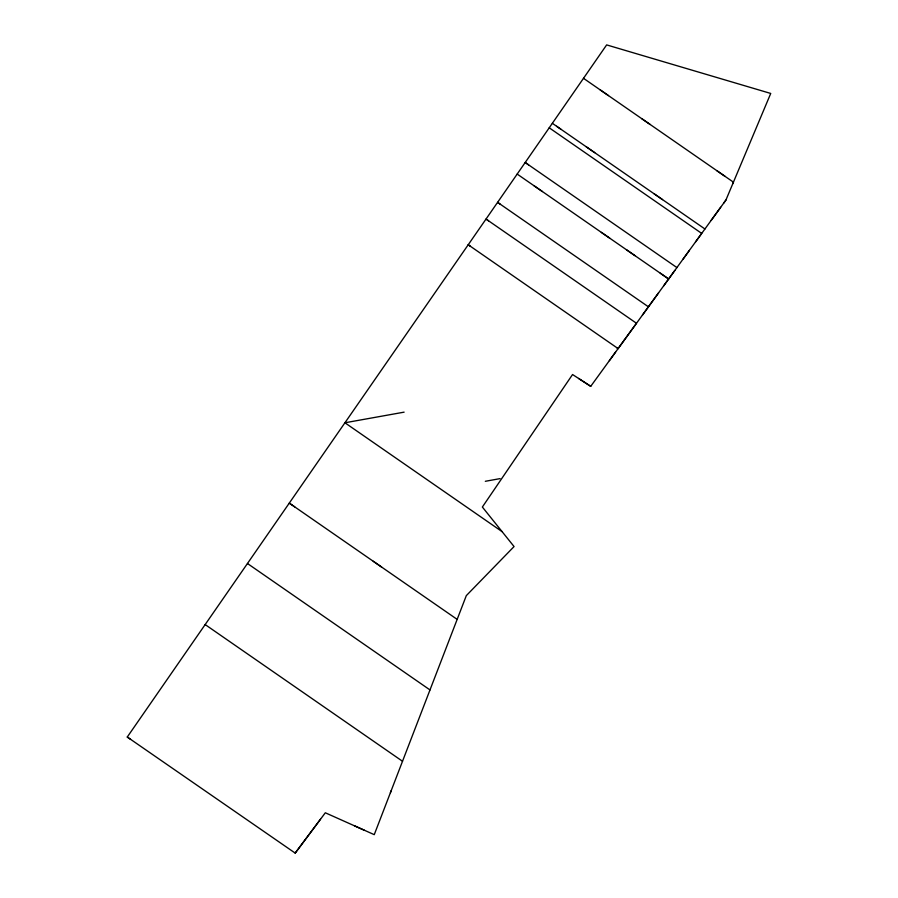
<?xml version="1.0" encoding="UTF-8"?>
<svg xmlns="http://www.w3.org/2000/svg" width="898" height="898" viewBox="0 0 898 898"><rect width="100%" height="100%" fill="white"/><g stroke="black" fill="none" stroke-linecap="round" stroke-linejoin="round"><path stroke-width="1.35" d="M390.428 792.676L391.169 790.734M723.631 203.217L725.898 200.097L770.731 93.448L606.644 44.9L127.269 737.034L130.524 739.279M732.779 183.731L733.43 182.159L583.498 78.317M578.615 378.451L590.727 386.331L624.245 340.151M624.357 339.994L674.881 270.388M663.588 285.934L701.708 233.413L549.228 127.808M695.512 241.955L725.898 200.097M609.349 360.67L615.59 352.083M616.657 347.571L618.116 348.592L636.491 323.269L486.02 219.056L488.557 220.818M642.463 315.052L658.537 292.894M683.109 259.039L689.383 250.407M711.16 220.392L720.656 207.315M127.269 737.034L295.195 853.1L325.312 812.78L374.253 834.657L466.309 595.632L514.06 546.556L482.361 507.033L572.554 374.522L590.727 386.331M295.195 853.1L320.496 819.223M404.122 412.148L344.933 422.778L502.083 531.627M485.324 481.294L500.085 478.612M354.542 825.846L364.397 830.257M618.116 348.592L468.352 244.862M600.156 89.856L608.496 95.626M641.812 118.704L650.141 124.474M716.772 170.62L725.101 176.39M552.349 123.307L560.823 129.177M586.248 146.789L594.723 152.66M654.07 193.755L662.544 199.625M534.007 185.729L542.426 191.555M601.323 232.358L609.742 238.183M626.568 249.835L634.987 255.661M468.217 244.761L470.384 246.265M294.735 506.876L289.291 503.116L457.161 619.384M373.231 561.25L381.616 567.065M556.625 126.27L704.93 228.979M676.912 267.582L525.195 162.504L528.608 164.873M660.232 273.149L668.64 278.975L517.181 174.077M648.435 306.824L497.593 202.353L500.13 204.104M247.455 563.506L429.996 689.933M205.159 624.57L402.517 761.268"/></g></svg>
